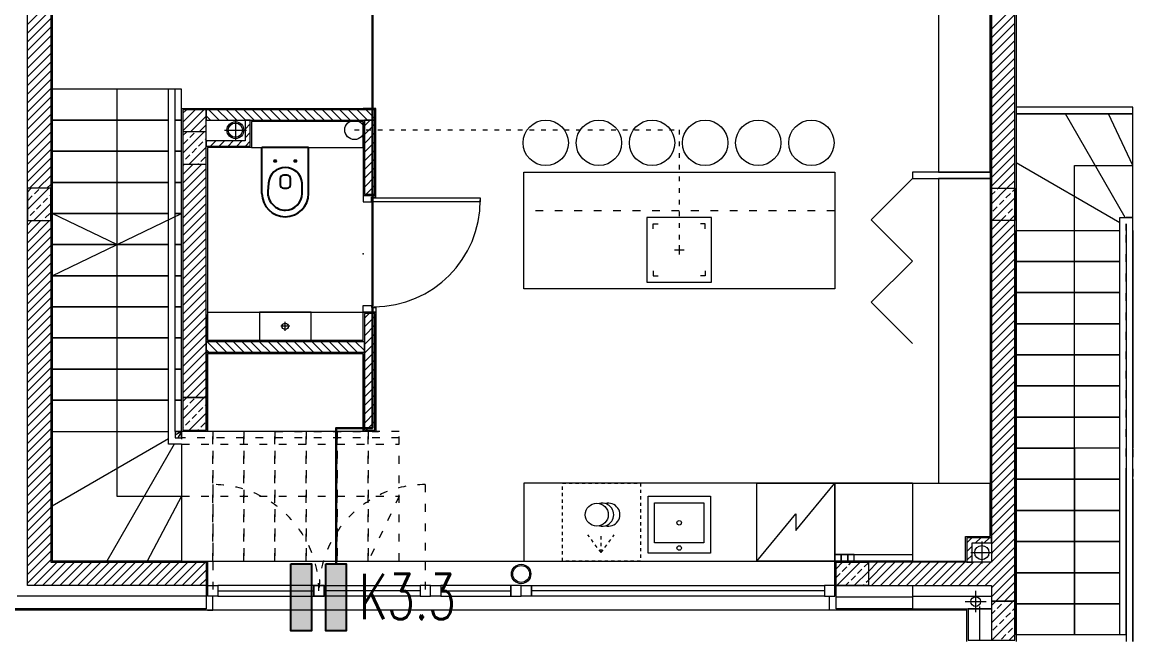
# Model space of a CAD drawing. Header units: millimetres. Extents: x 1780 to 154263, y -7240 to 17216.
# Drawn here: x 97663 to 98520, y 3492 to 3969 of the extents above; entities that cross this region are included whole.
import ezdxf
from ezdxf.enums import TextEntityAlignment as Align

# ---------------------------------------------------------------- set-up
doc = ezdxf.new("R2010")
doc.units = ezdxf.units.MM
doc.linetypes.add('0.5_0.5', pattern=[1, 0.5, -0.5])
doc.linetypes.add('ACAD_ISO03W100', pattern=[30, 12, -18])
for name, color, linetype, lineweight in [('2d_SX_aranżacja drukowana', 200, 'Continuous', 5), ('2d_SX_aranżacja niedrukowana', 191, 'Continuous', 5), ('2d_SX_gruba przekroje', 90, 'Continuous', 20), ('2d_SX_instalacje - kanalizacja opadowa', 130, 'Continuous', 5), ('2d_SX_instalacje szkic - kanalizacja sanitarna', 44, 'Continuous', 5), ('2d_SX_instalacje szkic - wentylacja wywiew', 14, 'Continuous', 5), ('2d_SX_oznaczenia', 40, 'Continuous', 0), ('2d_SX_przebicia', 96, 'Continuous', 13), ('2d_SX_stolarka drzwiowa', 211, 'Continuous', 5), ('2d_SX_stolarka okienna', 5, 'Continuous', 5), ('2d_SX_stolarka okznaczenia', 251, 'Continuous', 5), ('2d_SX_szraf', 251, 'Continuous', 0), ('2d_SX_warstwy', 181, 'Continuous', 9), ('2d_SX_widok', 10, 'Continuous', 9)]:
    doc.layers.add(name, color=color, linetype=linetype, lineweight=lineweight)
doc.layers.add('2d_SX_rewizja 18 września', color=210, linetype='Continuous')
doc.layers.add('60 instalacje elektryka', color=10, linetype='Continuous')
doc.styles.add('OPIS', font='simplex.shx', dxfattribs={"width": 0.7, "height": 4})
doc.styles.add('superhelix light', font='')
doc.styles.get('superhelix light').set_extended_font_data('Bahnschrift Light')
doc.linetypes.add('ZIGZAG', pattern='A,0.00254,-5.08,[131,ltypeshp.shx,S=5.08,R=0,X=-5.08,Y=0],-10.16,[131,ltypeshp.shx,S=5.08,R=180,X=5.08,Y=0],-5.08', length=20.32254)

# ---------------------------------------------------------------- blocks, each defined once
blk = doc.blocks.new('PDKLD 1 A')
at = {"color": 8, "ltscale": 5}
for p, q in [((75993.02, -13955.46), (75993.02, -13919.96)), ((76029.02, -13919.96), (75993.02, -13919.96)), ((76029.02, -13955.46), (76029.02, -13919.96)), ((76004.22, -13930.46), (76002.32, -13930.46)), ((76003.27, -13931.41), (76003.27, -13929.51)), ((76019.72, -13930.46), (76017.82, -13930.46)), ((76018.77, -13931.41), (76018.77, -13929.51)), ((76012.52, -13941.46), (76009.52, -13941.46)), ((75998.02, -13947.46), (75997.45, -13954.04)), ((76007.02, -13943.96), (76007.02, -13948.96)), ((76009.52, -13951.46), (76012.52, -13951.46)), ((76015.02, -13948.96), (76015.02, -13943.96)), ((76024.02, -13955.46), (76024.02, -13947.46))]:
    blk.add_line(p, q, dxfattribs=at)
for centre in [(76003.27, -13930.46), (76018.77, -13930.46)]:
    blk.add_circle(centre, 0.75, dxfattribs=at)
for centre, radius, start, end in [((76011.02, -13948.51), 13.04, 4.58122, 175.41878), ((76009.52, -13943.96), 2.5, 90, 180), ((76012.52, -13943.96), 2.5, 0, 90), ((76009.52, -13948.96), 2.5, 180, 270), ((76012.52, -13948.96), 2.5, 270, 0), ((76011.02, -13955.46), 18, 180, 270), ((76011.45, -13954.46), 14, 178.2643, 269.10237), ((76011.02, -13955.46), 18, 270, 0), ((76011.02, -13955.46), 13, 270.93152, 0)]:
    blk.add_arc(centre, radius, start, end, dxfattribs=at)
at = {"layer": '2d_SX_aranżacja drukowana', "color": 8, "ltscale": 5}
for p, q in [((76071.02, -13899.96), (75985.02, -13899.96)), ((75985.02, -13899.96), (75985.02, -13919.96)), ((76071.02, -13919.96), (76071.02, -13899.96)), ((75985.02, -13919.96), (76071.02, -13919.96)), ((76435.02, -14178.96), (76495.02, -14178.96)), ((76435.02, -14238.96), (76435.02, -14178.96)), ((76495.02, -14178.96), (76495.02, -14238.96)), ((76440.02, -14233.96), (76435.02, -14233.96)), ((76435.02, -14233.96), (76435.02, -14238.96)), ((76435.02, -14238.96), (76435.02, -14233.96)), ((76435.02, -14233.96), (76495.02, -14233.96)), ((76445.02, -14233.96), (76440.02, -14233.96)), ((76440.02, -14233.96), (76440.02, -14238.96)), ((76440.02, -14238.96), (76440.02, -14233.96)), ((76450.02, -14233.96), (76445.02, -14233.96)), ((76445.02, -14233.96), (76445.02, -14238.96)), ((76445.02, -14238.96), (76445.02, -14233.96)), ((76450.02, -14238.96), (76450.02, -14233.96)), ((76435.02, -14238.96), (76440.02, -14238.96)), ((76495.02, -14238.96), (76435.02, -14238.96)), ((76440.02, -14238.96), (76445.02, -14238.96)), ((76445.02, -14238.96), (76450.02, -14238.96))]:
    blk.add_line(p, q, dxfattribs=at)
at = {"layer": '2d_SX_aranżacja drukowana', "color": 8}
for p, q in [((76195.02, -14028.96), (76195.02, -13938.96)), ((76195.02, -13938.96), (76435.02, -13938.96)), ((76435.02, -13938.96), (76435.02, -14028.96)), ((76340.02, -13973.96), (76290.02, -13973.96)), ((76290.02, -13973.96), (76290.02, -14023.96)), ((76340.02, -14023.96), (76340.02, -13973.96)), ((76295.02, -13982.68), (76295.02, -13978.96)), ((76295.02, -13978.96), (76298.73, -13978.96)), ((76335.02, -13978.96), (76331.3, -13978.96)), ((76335.02, -13982.68), (76335.02, -13978.96)), ((76311.3, -13998.96), (76315.02, -13998.96)), ((76315.02, -13995.25), (76315.02, -13998.96)), ((76315.02, -13998.96), (76315.02, -14002.68)), ((76315.02, -13998.96), (76318.73, -13998.96)), ((76295.02, -14015.25), (76295.02, -14018.96)), ((76295.02, -14018.96), (76298.73, -14018.96)), ((76335.02, -14018.96), (76331.3, -14018.96)), ((76335.02, -14015.25), (76335.02, -14018.96)), ((76435.02, -14028.96), (76195.02, -14028.96)), ((76290.02, -14023.96), (76340.02, -14023.96)), ((76031.02, -14046.96), (75991.02, -14046.96)), ((75991.02, -14046.96), (75991.02, -14068.96)), ((76011.02, -14061.46), (76011.02, -14054.46)), ((76031.02, -14068.96), (76031.02, -14046.96)), ((76014.52, -14057.96), (76007.52, -14057.96)), ((75991.02, -14068.96), (76031.02, -14068.96)), ((76495.02, -14178.96), (76195.02, -14178.96)), ((76195.02, -14178.96), (76195.02, -14238.96)), ((76375.02, -14178.96), (76435.02, -14178.96)), ((76375.02, -14238.96), (76375.02, -14178.96)), ((76405.02, -14215.36), (76435.02, -14178.96)), ((76435.02, -14178.96), (76435.02, -14238.96)), ((76495.02, -14178.96), (76555.02, -14178.96)), ((76555.02, -14219.96), (76555.02, -14178.96)), ((76291.02, -14188.96), (76339.02, -14188.96)), ((76291.02, -14232.96), (76291.02, -14188.96)), ((76339.02, -14188.96), (76339.02, -14232.96)), ((76296.02, -14193.96), (76334.02, -14193.96)), ((76296.02, -14224.96), (76296.02, -14193.96)), ((76334.02, -14193.96), (76334.02, -14224.96)), ((76375.02, -14238.96), (76405.02, -14202.56)), ((76405.02, -14202.56), (76405.02, -14215.36)), ((76334.02, -14224.96), (76296.02, -14224.96)), ((76339.02, -14232.96), (76291.02, -14232.96)), ((76195.02, -14238.96), (76536.02, -14238.96)), ((76435.02, -14238.96), (76375.02, -14238.96))]:
    blk.add_line(p, q, dxfattribs=at)
at = {"layer": '2d_SX_aranżacja drukowana', "color": 8, "linetype": '0.5_0.5', "ltscale": 5}
for p, q in [((76225.02, -14238.96), (76225.02, -14178.96)), ((76225.02, -14178.96), (76285.02, -14178.96)), ((76285.02, -14178.96), (76285.02, -14238.96)), ((76254.71, -14232.41), (76254.71, -14217.51)), ((76254.71, -14232.41), (76244.54, -14218.89)), ((76254.71, -14232.41), (76264.88, -14218.89)), ((76285.02, -14238.96), (76225.02, -14238.96))]:
    blk.add_line(p, q, dxfattribs=at)
at = {"layer": '2d_SX_aranżacja drukowana', "color": 8}
for centre, radius in [((76011.02, -14057.96), 2.5), ((76251.39, -14203.23), 8.84), ((76315.02, -14209.46), 1.75), ((76315.02, -14228.96), 1.75)]:
    blk.add_circle(centre, radius, dxfattribs=at)
for centre, start, end in [((76255.65, -14203.23), 256.04438, 103.95562), ((76260.39, -14203.23), 254.45458, 105.54542)]:
    blk.add_arc(centre, 8.84, start, end, dxfattribs=at)
at = {"layer": '2d_SX_aranżacja niedrukowana', "color": 8}
for p, q in [((76515.02, -13529.96), (76515.02, -13938.96)), ((76555.02, -13938.96), (76555.02, -13529.96)), ((76495.02, -13938.96), (76495.02, -13943.96)), ((76555.02, -13938.96), (76495.02, -13938.96)), ((76495.02, -13938.96), (76495.02, -13943.96)), ((76515.02, -13938.96), (76555.02, -13938.96)), ((76495.02, -13943.96), (76555.02, -13943.96)), ((76555.02, -13943.96), (76515.02, -13943.96)), ((76515.02, -13943.96), (76515.02, -14178.96)), ((75951.02, -14046.96), (76071.02, -14046.96)), ((75951.02, -14078.96), (76071.02, -14078.96)), ((75951.02, -14138.96), (75951.02, -14078.96)), ((76071.02, -14078.96), (76071.02, -14138.96)), ((76071.02, -14138.96), (75951.02, -14138.96)), ((76500.02, -14178.96), (76515.02, -14178.96))]:
    blk.add_line(p, q, dxfattribs=at)
at = {"layer": '2d_SX_aranżacja niedrukowana', "color": 8, "linetype": 'ACAD_ISO03W100', "ltscale": 0.5}
for p, q in [((76195.02, -13968.96), (76195.02, -13938.96)), ((76195.02, -13938.96), (76435.02, -13938.96)), ((76435.02, -13938.96), (76435.02, -13968.96)), ((76435.02, -13968.96), (76195.02, -13968.96))]:
    blk.add_line(p, q, dxfattribs=at)
at = {"layer": '2d_SX_aranżacja niedrukowana', "color": 8}
for centre in [(76212.02, -13916.46), (76253.02, -13916.46), (76294.02, -13916.46), (76335.02, -13916.46), (76376.02, -13916.46), (76417.02, -13916.46)]:
    blk.add_circle(centre, 17.5, dxfattribs=at)
at = {"layer": '2d_SX_gruba przekroje', "color": 8}
for p, q in [((75831.02, -13530.96), (75831.02, -14238.96)), ((76555.02, -13530.96), (76555.02, -14219.96)), ((76575.02, -13523.96), (76575.02, -14276.96)), ((75931.02, -14138.96), (75931.02, -13889.96)), ((75931.02, -13889.96), (75951.02, -13889.96)), ((75951.02, -13889.96), (76071.02, -13889.96)), ((76081.02, -13889.96), (76071.02, -13889.96)), ((76081.02, -13956.96), (76081.02, -13889.96)), ((76071.02, -13899.96), (75985.02, -13899.96)), ((75985.02, -13899.96), (75985.02, -13919.96)), ((76071.02, -13899.96), (76071.02, -13956.96)), ((75985.02, -13919.96), (75951.02, -13919.96)), ((75951.02, -13919.96), (75951.02, -14068.96)), ((76071.02, -13956.96), (76081.02, -13956.96)), ((75951.02, -14068.96), (75951.02, -14048.96)), ((76071.02, -14068.96), (76071.02, -14046.96)), ((76071.02, -14046.96), (76081.02, -14046.96)), ((76081.02, -14046.96), (76081.02, -14138.96)), ((76071.02, -14068.96), (75951.02, -14068.96)), ((75951.02, -14078.96), (76071.02, -14078.96)), ((75951.02, -14078.96), (75951.02, -14138.96)), ((76071.02, -14138.96), (76071.02, -14078.96)), ((75951.02, -14138.96), (75931.02, -14138.96)), ((76081.02, -14138.96), (76071.02, -14138.96)), ((76536.02, -14238.96), (76536.02, -14219.96)), ((76536.02, -14219.96), (76555.02, -14219.96)), ((76536.02, -14238.96), (76536.02, -14219.96)), ((76536.02, -14219.96), (76555.02, -14219.96)), ((75831.02, -14238.96), (75951.02, -14238.96)), ((75951.02, -14238.96), (75951.02, -14265.96)), ((76435.02, -14265.96), (76435.02, -14238.96)), ((76435.02, -14238.96), (76536.02, -14238.96)), ((75955.02, -14265.96), (75951.02, -14265.96)), ((75955.02, -14276.96), (75955.02, -14265.96)), ((76431.02, -14276.96), (76431.02, -14265.96)), ((76431.02, -14265.96), (76435.02, -14265.96)), ((75831.02, -14276.96), (75793.02, -14276.96)), ((75951.02, -14276.96), (75831.02, -14276.96)), ((75951.02, -14276.96), (75955.02, -14276.96)), ((76435.02, -14276.96), (76431.02, -14276.96)), ((76435.02, -14276.96), (76435.02, -14276.96)), ((76537.02, -14276.96), (76435.02, -14276.96)), ((76537.02, -14300.96), (76537.02, -14276.96)), ((76575.02, -14276.96), (76575.02, -14300.96))]:
    blk.add_line(p, q, dxfattribs=at)
for radius in [7.5, 6.5]:
    blk.add_circle((76193.02, -14248.96), radius, dxfattribs=at)
at = {"layer": '2d_SX_instalacje - kanalizacja opadowa', "color": 8}
for p, q in [((76543.77, -14278.38), (76543.77, -14262.05)), ((76535.6, -14270.21), (76551.93, -14270.21))]:
    blk.add_line(p, q, dxfattribs=at)
blk.add_circle((76543.77, -14270.21), 3.75, dxfattribs=at)
at = {"layer": '2d_SX_instalacje szkic - kanalizacja sanitarna', "color": 8}
for p, q in [((75972.52, -13898.19), (75972.52, -13915.19)), ((75964.02, -13906.69), (75981.02, -13906.69)), ((76548.52, -14223.96), (76548.52, -14240.96)), ((76540.02, -14232.46), (76557.02, -14232.46))]:
    blk.add_line(p, q, dxfattribs=at)
for centre in [(75972.52, -13906.69), (76548.52, -14232.46)]:
    blk.add_circle(centre, 5.5, dxfattribs=at)
at = {"layer": '2d_SX_instalacje szkic - wentylacja wywiew', "color": 8, "linetype": 'ACAD_ISO03W100', "ltscale": 0.3}
for p, q in [((76064.44, -13906.46), (76315.02, -13906.46)), ((76315.02, -13906.46), (76315.02, -13998.96))]:
    blk.add_line(p, q, dxfattribs=at)
blk.add_circle((76064.44, -13906.46), 7.5, dxfattribs=at)
at = {"layer": '2d_SX_oznaczenia', "color": 8, "ltscale": 0.5}
for p, q in [((75881.02, -13874.96), (75881.02, -14188.96)), ((76665.02, -13933.96), (76646.18, -13893.96)), ((76620.02, -14295.96), (76620.02, -13933.96)), ((76620.02, -13933.96), (76665.02, -13933.96)), ((75831.02, -14018.96), (75931.02, -13970.96)), ((75881.02, -13994.96), (75831.02, -13970.96)), ((76620.02, -14151.96), (76620.02, -14295.96)), ((75881.02, -14188.96), (75931.02, -14188.96)), ((75931.02, -14188.96), (75904.32, -14238.96))]:
    blk.add_line(p, q, dxfattribs=at)
at = {"layer": '2d_SX_oznaczenia', "color": 8, "linetype": 'ACAD_ISO03W100', "ltscale": 0.5}
for p, q in [((75931.02, -14188.96), (76099.02, -14188.96)), ((76099.02, -14188.96), (76075.02, -14238.96))]:
    blk.add_line(p, q, dxfattribs=at)
at = {"layer": '2d_SX_przebicia', "color": 8}
for p, q in [((76541.02, -14224.96), (76556.02, -14224.96)), ((76541.02, -14239.96), (76541.02, -14224.96)), ((76556.02, -14224.96), (76556.02, -14239.96)), ((76556.02, -14239.96), (76541.02, -14239.96))]:
    blk.add_line(p, q, dxfattribs=at)
for centre, radius in [((75972.52, -13906.69), 6.5), ((76064.44, -13906.46), 7.5)]:
    blk.add_circle(centre, radius, dxfattribs=at)
at = {"layer": '2d_SX_stolarka drzwiowa', "color": 8}
for p, q in [((76495.02, -13943.96), (76463.2, -13975.78)), ((76081.02, -13956.96), (76071.02, -13956.96)), ((76071.02, -13956.96), (76071.02, -13961.96)), ((76077.52, -13961.96), (76077.52, -13958.46)), ((76077.52, -13958.46), (76081.02, -13958.46)), ((76078.02, -13958.96), (76161.52, -13958.96)), ((76078.02, -13961.96), (76078.02, -13958.96)), ((76081.02, -13958.46), (76081.02, -13956.96)), ((76161.52, -13958.96), (76161.52, -13961.96)), ((76071.02, -13961.96), (76077.52, -13961.96)), ((76161.52, -13961.96), (76078.02, -13961.96)), ((76463.2, -13975.78), (76495.02, -14007.6)), ((76495.02, -14007.6), (76463.2, -14039.42)), ((76071.02, -14046.96), (76071.02, -14041.96)), ((76071.02, -14041.96), (76077.52, -14041.96)), ((76077.52, -14041.96), (76077.52, -14043.46)), ((76077.52, -14043.46), (76081.02, -14043.46)), ((76081.02, -14043.46), (76081.02, -14046.96)), ((76463.2, -14039.42), (76495.02, -14071.24)), ((76081.02, -14046.96), (76071.02, -14046.96))]:
    blk.add_line(p, q, dxfattribs=at)
at = {"layer": '2d_SX_stolarka okienna', "color": 8, "linetype": 'ACAD_ISO03W100', "ltscale": 0.5}
for p, q in [((75955.02, -14179.96), (75955.02, -14261.96)), ((76119.02, -14179.96), (76119.02, -14261.96))]:
    blk.add_line(p, q, dxfattribs=at)
at = {"layer": '2d_SX_stolarka okienna', "color": 8}
for p, q in [((75951.02, -14257.96), (75959.02, -14257.96)), ((75951.02, -14265.96), (75951.02, -14257.96)), ((75951.02, -14257.96), (75951.02, -14257.96)), ((75959.02, -14257.96), (75959.02, -14265.96)), ((75959.02, -14257.96), (75959.02, -14265.96)), ((76033.02, -14257.96), (75959.02, -14257.96)), ((76041.02, -14257.96), (76033.02, -14257.96)), ((76033.02, -14257.96), (76033.02, -14265.96)), ((76033.02, -14265.96), (76033.02, -14257.96)), ((76033.02, -14257.96), (76041.02, -14257.96)), ((76033.02, -14265.96), (76033.02, -14257.96)), ((76033.02, -14257.96), (76033.02, -14257.96)), ((76041.02, -14265.96), (76041.02, -14257.96)), ((76041.02, -14257.96), (76041.02, -14257.96)), ((76041.02, -14257.96), (76041.02, -14265.96)), ((76041.02, -14265.96), (76041.02, -14257.96)), ((76041.02, -14257.96), (76115.02, -14257.96)), ((76123.02, -14257.96), (76115.02, -14257.96)), ((76115.02, -14257.96), (76115.02, -14265.96)), ((76115.02, -14257.96), (76115.02, -14265.96)), ((76123.02, -14265.96), (76123.02, -14257.96)), ((76123.02, -14257.96), (76123.02, -14257.96)), ((76123.02, -14257.96), (76131.02, -14257.96)), ((76123.02, -14265.96), (76123.02, -14257.96)), ((76123.02, -14257.96), (76123.02, -14257.96)), ((76131.02, -14257.96), (76131.02, -14265.96)), ((76131.02, -14257.96), (76131.02, -14265.96)), ((76185.02, -14257.96), (76131.02, -14257.96)), ((76193.02, -14257.96), (76185.02, -14257.96)), ((76185.02, -14257.96), (76185.02, -14265.96)), ((76185.02, -14265.96), (76185.02, -14257.96)), ((76193.02, -14257.96), (76201.02, -14257.96)), ((76193.02, -14265.96), (76193.02, -14257.96)), ((76193.02, -14257.96), (76193.02, -14257.96)), ((76193.02, -14265.96), (76193.02, -14257.96)), ((76193.02, -14257.96), (76193.02, -14257.96)), ((76201.02, -14257.96), (76201.02, -14265.96)), ((76201.02, -14265.96), (76201.02, -14257.96)), ((76201.02, -14257.96), (76427.02, -14257.96)), ((76435.02, -14257.96), (76427.02, -14257.96)), ((76427.02, -14257.96), (76427.02, -14265.96)), ((76427.02, -14257.96), (76427.02, -14265.96)), ((76435.02, -14265.96), (76435.02, -14257.96)), ((76435.02, -14257.96), (76435.02, -14257.96)), ((75959.02, -14265.96), (75951.02, -14265.96)), ((75959.02, -14261.96), (76033.02, -14261.96)), ((75959.02, -14265.96), (76033.02, -14265.96)), ((76033.02, -14265.96), (76041.02, -14265.96)), ((76041.02, -14265.96), (76033.02, -14265.96)), ((76115.02, -14261.96), (76041.02, -14261.96)), ((76115.02, -14265.96), (76041.02, -14265.96)), ((76115.02, -14265.96), (76123.02, -14265.96)), ((76131.02, -14265.96), (76123.02, -14265.96)), ((76131.02, -14261.96), (76185.02, -14261.96)), ((76131.02, -14265.96), (76185.02, -14265.96)), ((76185.02, -14265.96), (76193.02, -14265.96)), ((76201.02, -14265.96), (76193.02, -14265.96)), ((76427.02, -14261.96), (76201.02, -14261.96)), ((76427.02, -14265.96), (76201.02, -14265.96)), ((76427.02, -14265.96), (76435.02, -14265.96))]:
    blk.add_line(p, q, dxfattribs=at)
at = {"layer": '2d_SX_stolarka okienna', "color": 8, "linetype": 'ACAD_ISO03W100', "ltscale": 0.5}
for centre, start, end in [((75954.85, -14262.03), 0.04855, 89.8832), ((76119.18, -14262.03), 90.1168, 179.95145)]:
    blk.add_arc(centre, 82.07, start, end, dxfattribs=at)
at = {"layer": '2d_SX_stolarka okznaczenia', "color": 8}
blk.add_arc((76079.09, -13960.54), 82.43, 270.29754, 0.05077, dxfattribs=at)
blk.add_point((76071.02, -14001.96), dxfattribs=at)
at = {"layer": '2d_SX_szraf', "color": 8, "linetype": 'Continuous'}
for p, q in [((75812.02, -13825.08), (75830.02, -13807.08)), ((75812.02, -13831.81), (75830.02, -13813.81)), ((76556.02, -13828.68), (76574.02, -13810.68)), ((75812.02, -13838.55), (75830.02, -13820.55)), ((76556.02, -13835.42), (76574.02, -13817.42)), ((75812.02, -13845.28), (75830.02, -13827.28)), ((76556.02, -13842.15), (76574.02, -13824.15)), ((76556.02, -13848.89), (76574.02, -13830.89)), ((75812.02, -13852.02), (75830.02, -13834.02)), ((76556.02, -13855.62), (76574.02, -13837.62)), ((75812.02, -13858.75), (75830.02, -13840.75)), ((75812.02, -13865.49), (75830.02, -13847.49)), ((76556.02, -13862.36), (76574.02, -13844.36)), ((75812.02, -13872.22), (75830.02, -13854.22)), ((76556.02, -13869.09), (76574.02, -13851.09)), ((75812.02, -13878.96), (75830.02, -13860.96)), ((76556.02, -13875.83), (76574.02, -13857.83)), ((76556.02, -13882.57), (76574.02, -13864.57)), ((75812.02, -13885.69), (75830.02, -13867.69)), ((75812.02, -13892.43), (75830.02, -13874.43)), ((76556.02, -13889.3), (76574.02, -13871.3)), ((75812.02, -13899.16), (75830.02, -13881.16)), ((76556.02, -13896.04), (76574.02, -13878.04)), ((75812.02, -13905.9), (75830.02, -13887.9)), ((75932.02, -13893.66), (75934.71, -13890.96)), ((75932.02, -13900.4), (75941.45, -13890.96)), ((75932.02, -13907.13), (75948.18, -13890.96)), ((75952.09, -13890.96), (75960.09, -13898.96)), ((75958.82, -13890.96), (75966.82, -13898.96)), ((75965.56, -13890.96), (75973.56, -13898.96)), ((75972.29, -13890.96), (75980.29, -13898.96)), ((75979.03, -13890.96), (75987.03, -13898.96)), ((75985.76, -13890.96), (75993.76, -13898.96)), ((75992.5, -13890.96), (76000.5, -13898.96)), ((75999.23, -13890.96), (76007.23, -13898.96)), ((76005.97, -13890.96), (76013.97, -13898.96)), ((76012.7, -13890.96), (76020.7, -13898.96)), ((76019.44, -13890.96), (76027.44, -13898.96)), ((76026.17, -13890.96), (76034.17, -13898.96)), ((76032.91, -13890.96), (76040.91, -13898.96)), ((76039.65, -13890.96), (76047.65, -13898.96)), ((76046.38, -13890.96), (76054.38, -13898.96)), ((76053.12, -13890.96), (76061.12, -13898.96)), ((76059.85, -13890.96), (76067.85, -13898.96)), ((76066.59, -13890.96), (76074.59, -13898.96)), ((76073.32, -13890.96), (76080.02, -13897.66)), ((76556.02, -13902.77), (76574.02, -13884.77)), ((76556.02, -13909.51), (76574.02, -13891.51)), ((75812.02, -13912.63), (75830.02, -13894.63)), ((75937.92, -13907.96), (75950.02, -13895.87)), ((75950.02, -13895.63), (75953.35, -13898.96)), ((75980.12, -13898.96), (75980.02, -13899.07)), ((76076.44, -13898.96), (76072.02, -13903.39)), ((76556.02, -13916.24), (76574.02, -13898.24)), ((75812.02, -13919.37), (75830.02, -13901.37)), ((75812.02, -13926.11), (75830.02, -13908.11)), ((75932.02, -13910.92), (75934.98, -13907.96)), ((75932.02, -13924.39), (75948.45, -13907.96)), ((75937.41, -13912.27), (75940.78, -13908.9)), ((75944.66, -13907.96), (75950.02, -13902.6)), ((75984.02, -13901.8), (75980.02, -13905.8)), ((75984.02, -13908.54), (75980.02, -13912.54)), ((76080.02, -13902.12), (76072.02, -13910.12)), ((76080.02, -13908.86), (76072.02, -13916.86)), ((76556.02, -13922.98), (76574.02, -13904.98)), ((75812.02, -13932.84), (75830.02, -13914.84)), ((75932.36, -13917.32), (75935.73, -13913.95)), ((75944.14, -13919), (75947.51, -13915.63)), ((75949.2, -13913.95), (75950.02, -13913.13)), ((75950.65, -13914.96), (75950.02, -13915.6)), ((75957.38, -13914.96), (75953.38, -13918.96)), ((75964.12, -13914.96), (75960.12, -13918.96)), ((75970.85, -13914.96), (75966.85, -13918.96)), ((75977.59, -13914.96), (75973.59, -13918.96)), ((75984.02, -13915.27), (75980.32, -13918.96)), ((76080.02, -13915.59), (76072.02, -13923.59)), ((76556.02, -13929.71), (76574.02, -13911.71)), ((75812.02, -13939.58), (75830.02, -13921.58)), ((75934.04, -13929.1), (75937.41, -13925.74)), ((75936.92, -13932.96), (75950.02, -13919.86)), ((75939.09, -13924.05), (75942.46, -13920.68)), ((76080.02, -13922.33), (76072.02, -13930.33)), ((76556.02, -13936.45), (76574.02, -13918.45)), ((76556.02, -13943.18), (76574.02, -13925.18)), ((75812.02, -13946.31), (75830.02, -13928.31)), ((75932.02, -13931.13), (75932.36, -13930.79)), ((75932.02, -13934.07), (75933.13, -13932.96)), ((75932.02, -13940.81), (75939.86, -13932.96)), ((75932.02, -13947.54), (75946.6, -13932.96)), ((75943.65, -13932.96), (75944.14, -13932.47)), ((75945.83, -13930.79), (75949.2, -13927.42)), ((76080.02, -13929.06), (76072.02, -13937.06)), ((76556.02, -13949.92), (76574.02, -13931.92)), ((75813.6, -13951.46), (75830.02, -13935.05)), ((75820.33, -13951.46), (75830.02, -13941.78)), ((75932.02, -13954.28), (75950.02, -13936.28)), ((75932.02, -13961.01), (75950.02, -13943.01)), ((76080.02, -13935.8), (76072.02, -13943.8)), ((76080.02, -13942.53), (76072.02, -13950.53)), ((76561.2, -13951.46), (76574.02, -13938.65)), ((75812.02, -13954.42), (75814.98, -13951.46)), ((75812.02, -13967.89), (75828.45, -13951.46)), ((75827.07, -13951.46), (75830.02, -13948.52)), ((75932.02, -13967.75), (75950.02, -13949.75)), ((76080.02, -13949.27), (76073.32, -13955.96)), ((76556.02, -13963.39), (76567.94, -13951.46)), ((76560.41, -13952.25), (76561.2, -13951.46)), ((76567.94, -13951.46), (76574.02, -13945.39)), ((75812.36, -13960.82), (75815.73, -13957.45)), ((75817.41, -13955.77), (75820.78, -13952.4)), ((75824.14, -13962.5), (75827.51, -13959.13)), ((75829.2, -13957.45), (75830.02, -13956.63)), ((75932.02, -13974.48), (75950.02, -13956.48)), ((76556.02, -13956.65), (76558.73, -13953.94)), ((76556.41, -13976.46), (76574.02, -13958.86)), ((76567.15, -13958.99), (76570.52, -13955.62)), ((76572.2, -13953.94), (76574.02, -13952.12)), ((75816.92, -13976.46), (75830.02, -13963.36)), ((75819.09, -13967.55), (75822.46, -13964.18)), ((75932.02, -13981.22), (75950.02, -13963.22)), ((76557.05, -13969.09), (76560.41, -13965.72)), ((76562.1, -13964.04), (76565.47, -13960.67)), ((76568.83, -13970.78), (76572.2, -13967.41)), ((76573.88, -13965.72), (76574.02, -13965.59)), ((75812.02, -13974.63), (75812.36, -13974.29)), ((75812.02, -13979.99), (75815.54, -13976.46)), ((75812.02, -13986.72), (75822.27, -13976.46)), ((75812.02, -13993.46), (75829.01, -13976.46)), ((75814.04, -13972.6), (75817.41, -13969.24)), ((75823.65, -13976.46), (75824.14, -13975.97)), ((75825.83, -13974.29), (75829.2, -13970.92)), ((75932.02, -13987.96), (75950.02, -13969.96)), ((75932.02, -13994.69), (75950.02, -13976.69)), ((76556.02, -13976.86), (76556.41, -13976.46)), ((76556.02, -13983.59), (76563.14, -13976.46)), ((76556.02, -13990.33), (76569.88, -13976.46)), ((76563.78, -13975.83), (76567.15, -13972.46)), ((76569.88, -13976.46), (76574.02, -13972.33)), ((75812.02, -14000.19), (75830.02, -13982.19)), ((75932.02, -14001.43), (75950.02, -13983.43)), ((76556.02, -13997.06), (76574.02, -13979.06)), ((76556.02, -14003.8), (76574.02, -13985.8)), ((75812.02, -14006.93), (75830.02, -13988.93)), ((75932.02, -14008.16), (75950.02, -13990.16)), ((76556.02, -14010.53), (76574.02, -13992.53)), ((75812.02, -14013.66), (75830.02, -13995.66)), ((75812.02, -14020.4), (75830.02, -14002.4)), ((75932.02, -14014.9), (75950.02, -13996.9)), ((76556.02, -14017.27), (76574.02, -13999.27)), ((75812.02, -14027.13), (75830.02, -14009.13)), ((75932.02, -14021.63), (75950.02, -14003.63)), ((75932.02, -14028.37), (75950.02, -14010.37)), ((76556.02, -14024), (76574.02, -14006)), ((75812.02, -14033.87), (75830.02, -14015.87)), ((75932.02, -14035.1), (75950.02, -14017.1)), ((76556.02, -14030.74), (76574.02, -14012.74)), ((76556.02, -14037.47), (76574.02, -14019.47)), ((75812.02, -14040.6), (75830.02, -14022.6)), ((75932.02, -14041.84), (75950.02, -14023.84)), ((76556.02, -14044.21), (76574.02, -14026.21)), ((75812.02, -14047.34), (75830.02, -14029.34)), ((75812.02, -14054.07), (75830.02, -14036.07)), ((75932.02, -14048.57), (75950.02, -14030.57)), ((75932.02, -14055.31), (75950.02, -14037.31)), ((76556.02, -14050.94), (76574.02, -14032.94)), ((75812.02, -14060.81), (75830.02, -14042.81)), ((75932.02, -14062.04), (75950.02, -14044.04)), ((76556.02, -14057.68), (76574.02, -14039.68)), ((75812.02, -14067.54), (75830.02, -14049.54)), ((75932.02, -14068.78), (75950.02, -14050.78)), ((76075.76, -14047.96), (76072.02, -14051.71)), ((76080.02, -14050.45), (76072.02, -14058.45)), ((76556.02, -14064.42), (76574.02, -14046.42)), ((76556.02, -14071.15), (76574.02, -14053.15)), ((75812.02, -14074.28), (75830.02, -14056.28)), ((75812.02, -14081.01), (75830.02, -14063.01)), ((75932.02, -14075.51), (75950.02, -14057.51)), ((76080.02, -14057.18), (76072.02, -14065.18)), ((76556.02, -14077.89), (76574.02, -14059.89)), ((75812.02, -14087.75), (75830.02, -14069.75)), ((75932.02, -14082.25), (75950.02, -14064.25)), ((75932.02, -14088.98), (75950.02, -14070.98)), ((75950.82, -14069.96), (75958.82, -14077.96)), ((75957.56, -14069.96), (75965.56, -14077.96)), ((75964.29, -14069.96), (75972.29, -14077.96)), ((75971.03, -14069.96), (75979.03, -14077.96)), ((75977.76, -14069.96), (75985.76, -14077.96)), ((75984.5, -14069.96), (75992.5, -14077.96)), ((75991.23, -14069.96), (75999.23, -14077.96)), ((75997.97, -14069.96), (76005.97, -14077.96)), ((76004.7, -14069.96), (76012.7, -14077.96)), ((76011.44, -14069.96), (76019.44, -14077.96)), ((76018.17, -14069.96), (76026.17, -14077.96)), ((76024.91, -14069.96), (76032.91, -14077.96)), ((76031.65, -14069.96), (76039.65, -14077.96)), ((76038.38, -14069.96), (76046.38, -14077.96)), ((76045.12, -14069.96), (76053.12, -14077.96)), ((76051.85, -14069.96), (76059.85, -14077.96)), ((76058.59, -14069.96), (76066.59, -14077.96)), ((76065.32, -14069.96), (76072.02, -14076.66)), ((76080.02, -14063.92), (76072.02, -14071.92)), ((76080.02, -14070.65), (76072.02, -14078.65)), ((76556.02, -14084.62), (76574.02, -14066.62)), ((75812.02, -14094.48), (75830.02, -14076.48)), ((75932.02, -14095.72), (75950.02, -14077.72)), ((75950.02, -14075.89), (75952.09, -14077.96)), ((76080.02, -14077.39), (76072.02, -14085.39)), ((76556.02, -14091.36), (76574.02, -14073.36)), ((76556.02, -14098.09), (76574.02, -14080.09)), ((75812.02, -14101.22), (75830.02, -14083.22)), ((75932.02, -14102.45), (75950.02, -14084.45)), ((76080.02, -14084.12), (76072.02, -14092.12)), ((76556.02, -14104.83), (76574.02, -14086.83)), ((75812.02, -14107.96), (75830.02, -14089.96)), ((75812.02, -14114.69), (75830.02, -14096.69)), ((75932.02, -14109.19), (75950.02, -14091.19)), ((76080.02, -14090.86), (76072.02, -14098.86)), ((76080.02, -14097.59), (76072.02, -14105.59)), ((76556.02, -14111.56), (76574.02, -14093.56)), ((75812.02, -14121.43), (75830.02, -14103.43)), ((75934.98, -14112.96), (75950.02, -14097.92)), ((75941.71, -14112.96), (75950.02, -14104.66)), ((76080.02, -14104.33), (76072.02, -14112.33)), ((76556.02, -14118.3), (76574.02, -14100.3)), ((75812.02, -14128.16), (75830.02, -14110.16)), ((75932.02, -14115.92), (75934.98, -14112.96)), ((75932.02, -14129.39), (75948.45, -14112.96)), ((75937.41, -14117.27), (75940.78, -14113.9)), ((75948.45, -14112.96), (75950.02, -14111.39)), ((76080.02, -14111.06), (76072.02, -14119.06)), ((76556.02, -14125.03), (76574.02, -14107.03)), ((76556.02, -14131.77), (76574.02, -14113.77)), ((75812.02, -14134.9), (75830.02, -14116.9)), ((75932.36, -14122.32), (75935.73, -14118.95)), ((75944.14, -14124), (75947.51, -14120.63)), ((75949.2, -14118.95), (75950.02, -14118.13)), ((76080.02, -14117.8), (76072.02, -14125.8)), ((76556.02, -14138.5), (76574.02, -14120.5)), ((75812.02, -14141.63), (75830.02, -14123.63)), ((75812.02, -14148.37), (75830.02, -14130.37)), ((75934.04, -14134.1), (75937.41, -14130.74)), ((75936.92, -14137.96), (75950.02, -14124.86)), ((75939.09, -14129.05), (75942.46, -14125.68)), ((76080.02, -14124.53), (76072.02, -14132.53)), ((76080.02, -14131.27), (76073.32, -14137.96)), ((76556.02, -14145.24), (76574.02, -14127.24)), ((75812.02, -14155.1), (75830.02, -14137.1)), ((75932.02, -14136.13), (75932.36, -14135.79)), ((75943.65, -14137.96), (75944.14, -14137.47)), ((75945.83, -14135.79), (75949.2, -14132.42)), ((76556.02, -14151.97), (76574.02, -14133.97)), ((75812.02, -14161.84), (75830.02, -14143.84)), ((76556.02, -14158.71), (76574.02, -14140.71)), ((76556.02, -14165.44), (76574.02, -14147.44)), ((75812.02, -14168.57), (75830.02, -14150.57)), ((75812.02, -14175.31), (75830.02, -14157.31)), ((76556.02, -14172.18), (76574.02, -14154.18)), ((75812.02, -14182.04), (75830.02, -14164.04)), ((76556.02, -14178.91), (76574.02, -14160.91)), ((75812.02, -14188.78), (75830.02, -14170.78)), ((76556.02, -14185.65), (76574.02, -14167.65)), ((76556.02, -14192.38), (76574.02, -14174.38)), ((75812.02, -14195.51), (75830.02, -14177.51)), ((76556.02, -14199.12), (76574.02, -14181.12)), ((75812.02, -14202.25), (75830.02, -14184.25)), ((75812.02, -14208.98), (75830.02, -14190.98)), ((76556.02, -14205.85), (76574.02, -14187.85)), ((75812.02, -14215.72), (75830.02, -14197.72)), ((76556.02, -14212.59), (76574.02, -14194.59)), ((75812.02, -14222.45), (75830.02, -14204.45)), ((76556.02, -14219.32), (76574.02, -14201.32)), ((76556.02, -14226.06), (76574.02, -14208.06)), ((75812.02, -14229.19), (75830.02, -14211.19)), ((76556.02, -14232.8), (76574.02, -14214.8)), ((75812.02, -14235.92), (75830.02, -14217.92)), ((75812.02, -14242.66), (75830.02, -14224.66)), ((76537.02, -14224.85), (76540.91, -14220.96)), ((76543.64, -14224.96), (76547.64, -14220.96)), ((76550.38, -14224.96), (76554.38, -14220.96)), ((76556.02, -14239.53), (76574.02, -14221.53)), ((75812.02, -14249.39), (75830.02, -14231.39)), ((76537.02, -14231.59), (76541.02, -14227.59)), ((76537.02, -14238.32), (76541.02, -14234.32)), ((76544.32, -14257.96), (76574.02, -14228.27)), ((75812.02, -14256.13), (75830.02, -14238.13)), ((75816.92, -14257.96), (75834.92, -14239.96)), ((75823.65, -14257.96), (75841.65, -14239.96)), ((75830.39, -14257.96), (75848.39, -14239.96)), ((75837.12, -14257.96), (75855.12, -14239.96)), ((75843.86, -14257.96), (75861.86, -14239.96)), ((75850.59, -14257.96), (75868.59, -14239.96)), ((75857.33, -14257.96), (75875.33, -14239.96)), ((75864.06, -14257.96), (75882.06, -14239.96)), ((75870.8, -14257.96), (75888.8, -14239.96)), ((75877.53, -14257.96), (75895.53, -14239.96)), ((75884.27, -14257.96), (75902.27, -14239.96)), ((75891, -14257.96), (75909, -14239.96)), ((75897.74, -14257.96), (75915.74, -14239.96)), ((75904.47, -14257.96), (75922.47, -14239.96)), ((75911.21, -14257.96), (75929.21, -14239.96)), ((75917.94, -14257.96), (75935.94, -14239.96)), ((75924.68, -14257.96), (75942.68, -14239.96)), ((75931.41, -14257.96), (75949.41, -14239.96)), ((76436.02, -14245.03), (76441.08, -14239.96)), ((76436.55, -14257.96), (76454.55, -14239.96)), ((76445.92, -14241.87), (76447.82, -14239.96)), ((76457.7, -14243.55), (76461.02, -14240.24)), ((76461.02, -14240.24), (76461.29, -14239.96)), ((76461.02, -14246.97), (76468.02, -14239.96)), ((76461.02, -14253.71), (76474.76, -14239.96)), ((76463.49, -14257.96), (76481.49, -14239.96)), ((76470.23, -14257.96), (76488.23, -14239.96)), ((76476.97, -14257.96), (76494.97, -14239.96)), ((76483.7, -14257.96), (76501.7, -14239.96)), ((76490.44, -14257.96), (76508.44, -14239.96)), ((76497.17, -14257.96), (76515.17, -14239.96)), ((76503.91, -14257.96), (76521.91, -14239.96)), ((76510.64, -14257.96), (76528.64, -14239.96)), ((76517.38, -14257.96), (76535.38, -14239.96)), ((76524.11, -14257.96), (76542.11, -14239.96)), ((76530.85, -14257.96), (76548.85, -14239.96)), ((76537.58, -14257.96), (76555.58, -14239.96)), ((76551.05, -14257.96), (76574.02, -14235)), ((76556.02, -14259.74), (76574.02, -14241.74)), ((75938.15, -14257.96), (75950.02, -14246.1)), ((76436.02, -14251.77), (76439.18, -14248.6)), ((76440.86, -14246.92), (76444.23, -14243.55)), ((76447.6, -14253.65), (76450.97, -14250.29)), ((76450.02, -14257.96), (76461.02, -14246.97)), ((76452.65, -14248.6), (76456.02, -14245.23)), ((76556.02, -14266.47), (76574.02, -14248.47)), ((75944.89, -14257.96), (75950.02, -14252.83)), ((76443.29, -14257.96), (76445.92, -14255.34)), ((76456.76, -14257.96), (76457.7, -14257.02)), ((76459.39, -14255.34), (76461.02, -14253.71)), ((76559.26, -14269.96), (76574.02, -14255.21)), ((76565.99, -14269.96), (76574.02, -14261.94)), ((76572.73, -14269.96), (76574.02, -14268.68)), ((76556.02, -14273.21), (76559.26, -14269.96)), ((76556.02, -14286.68), (76572.73, -14269.96)), ((76556.02, -14279.94), (76558.73, -14277.23)), ((76560.41, -14275.54), (76563.78, -14272.18)), ((76565.47, -14270.49), (76565.99, -14269.96)), ((76572.2, -14277.23), (76574.02, -14275.41)), ((76556.2, -14299.96), (76574.02, -14282.15)), ((76562.1, -14287.33), (76565.47, -14283.96)), ((76567.15, -14282.28), (76570.52, -14278.91)), ((76557.05, -14292.38), (76560.41, -14289.01)), ((76568.83, -14294.06), (76572.2, -14290.7)), ((76573.88, -14289.01), (76574.02, -14288.88)), ((76563.78, -14299.12), (76567.15, -14295.75)), ((76569.67, -14299.96), (76574.02, -14295.62))]:
    blk.add_line(p, q, dxfattribs=at)
at = {"layer": '2d_SX_szraf', "color": 8, "linetype": 'ZIGZAG'}
for p, q in [((75812.02, -14265.96), (75804.02, -14265.96)), ((75950.02, -14265.96), (75812.02, -14265.96)), ((76495.02, -14266.96), (76436.02, -14266.96)), ((76495.02, -14265.96), (76556.02, -14265.96)), ((76547.02, -14299.96), (76547.02, -14273.96))]:
    blk.add_line(p, q, dxfattribs=at)
at = {"layer": '2d_SX_warstwy', "color": 8}
for p, q in [((75812.02, -14257.96), (75812.02, -13529.96)), ((75830.02, -13529.96), (75830.02, -14239.96)), ((76556.02, -13529.96), (76556.02, -14239.96)), ((76574.02, -14269.96), (76574.02, -13529.96)), ((75950.02, -13890.96), (75932.02, -13890.96)), ((75932.02, -13890.96), (75932.02, -14112.96)), ((75950.02, -14112.96), (75950.02, -13890.96)), ((75950.02, -13890.96), (75950.02, -13898.96)), ((76080.02, -13890.96), (75950.02, -13890.96)), ((76080.02, -13898.96), (76080.02, -13890.96)), ((75950.02, -13898.96), (76080.02, -13898.96)), ((75984.02, -13898.96), (75980.02, -13898.96)), ((75980.02, -13898.96), (75980.02, -13914.96)), ((75984.02, -13918.96), (75984.02, -13898.96)), ((76080.02, -13898.96), (76072.02, -13898.96)), ((76072.02, -13898.96), (76072.02, -13955.96)), ((76080.02, -13955.96), (76080.02, -13898.96)), ((75950.02, -13907.96), (75932.02, -13907.96)), ((75932.02, -13907.96), (75932.02, -13932.96)), ((75950.02, -13932.96), (75950.02, -13907.96)), ((75980.02, -13914.96), (75950.02, -13914.96)), ((75950.02, -13914.96), (75950.02, -13918.96)), ((75950.02, -13918.96), (75984.02, -13918.96)), ((75932.02, -13932.96), (75950.02, -13932.96)), ((75830.02, -13951.46), (75812.02, -13951.46)), ((75812.02, -13951.46), (75812.02, -13976.46)), ((75830.02, -13976.46), (75830.02, -13951.46)), ((76556.02, -13951.46), (76574.02, -13951.46)), ((76556.02, -13976.46), (76556.02, -13951.46)), ((76574.02, -13951.46), (76574.02, -13976.46)), ((76072.02, -13955.96), (76080.02, -13955.96)), ((75812.02, -13976.46), (75830.02, -13976.46)), ((76574.02, -13976.46), (76556.02, -13976.46)), ((76080.02, -14047.96), (76072.02, -14047.96)), ((76072.02, -14047.96), (76072.02, -14137.96)), ((76080.02, -14137.96), (76080.02, -14047.96)), ((75950.02, -14069.96), (75950.02, -14077.96)), ((76072.02, -14069.96), (75950.02, -14069.96)), ((76072.02, -14077.96), (76072.02, -14069.96)), ((75950.02, -14077.96), (76072.02, -14077.96)), ((75932.02, -14112.96), (75950.02, -14112.96)), ((75950.02, -14112.96), (75932.02, -14112.96)), ((75932.02, -14112.96), (75932.02, -14137.96)), ((75950.02, -14137.96), (75950.02, -14112.96)), ((75932.02, -14137.96), (75950.02, -14137.96)), ((76072.02, -14137.96), (76080.02, -14137.96)), ((76556.02, -14220.96), (76537.02, -14220.96)), ((76537.02, -14220.96), (76537.02, -14239.96)), ((76541.02, -14239.96), (76541.02, -14224.96)), ((76541.02, -14224.96), (76556.02, -14224.96)), ((76556.02, -14224.96), (76556.02, -14220.96)), ((75830.02, -14239.96), (75950.02, -14239.96)), ((75950.02, -14239.96), (75950.02, -14257.96)), ((76436.02, -14239.96), (76461.02, -14239.96)), ((76436.02, -14257.96), (76436.02, -14239.96)), ((76461.02, -14239.96), (76461.02, -14257.96)), ((76556.02, -14239.96), (76461.02, -14239.96)), ((76461.02, -14239.96), (76461.02, -14257.96)), ((76537.02, -14239.96), (76541.02, -14239.96)), ((75950.02, -14257.96), (75812.02, -14257.96)), ((75950.02, -14257.96), (75950.02, -14275.96)), ((76461.02, -14257.96), (76436.02, -14257.96)), ((76436.02, -14257.96), (76495.02, -14257.96)), ((76436.02, -14275.96), (76436.02, -14257.96)), ((76461.02, -14257.96), (76556.02, -14257.96)), ((76495.02, -14257.96), (76495.02, -14275.96)), ((76495.02, -14257.96), (76495.02, -14275.96)), ((76556.02, -14257.96), (76556.02, -14269.96)), ((75812.02, -14275.96), (75794.02, -14275.96)), ((75950.02, -14275.96), (75812.02, -14275.96)), ((75812.02, -14275.96), (75812.02, -14275.96)), ((76495.02, -14275.96), (76436.02, -14275.96)), ((76495.02, -14275.96), (76538.02, -14275.96)), ((76538.02, -14275.96), (76556.02, -14275.96)), ((76556.02, -14275.96), (76538.02, -14275.96)), ((76538.02, -14275.96), (76538.02, -14299.96)), ((76574.02, -14269.96), (76556.02, -14269.96)), ((76556.02, -14269.96), (76556.02, -14299.96)), ((76556.02, -14269.96), (76574.02, -14269.96)), ((76574.02, -14299.96), (76574.02, -14269.96)), ((76538.02, -14299.96), (76556.02, -14299.96)), ((76556.02, -14299.96), (76574.02, -14299.96))]:
    blk.add_line(p, q, dxfattribs=at)
at = {"layer": '2d_SX_widok', "color": 8, "ltscale": 0.5}
for p, q in [((75931.02, -13874.96), (75831.02, -13874.96)), ((75831.02, -13874.96), (75831.02, -13898.96)), ((75921.02, -13951.76), (75921.02, -13874.96)), ((75926.02, -13949.36), (75926.02, -13874.96)), ((75931.02, -13898.96), (75931.02, -13874.96)), ((76665.02, -13888.96), (76575.02, -13888.96)), ((76575.02, -13888.96), (76575.02, -13893.96)), ((76665.02, -13893.96), (76665.02, -13888.96)), ((75831.02, -13898.96), (75921.02, -13898.96)), ((75921.02, -13898.96), (75831.02, -13898.96)), ((75831.02, -13898.96), (75831.02, -13922.96)), ((75926.02, -13898.96), (75931.02, -13898.96)), ((75931.02, -13898.96), (75926.02, -13898.96)), ((75931.02, -13922.96), (75931.02, -13898.96)), ((76575.02, -13893.96), (76665.02, -13893.96)), ((76665.02, -13893.96), (76575.02, -13893.96)), ((76575.02, -13893.96), (76575.02, -13983.96)), ((76659.24, -13973.96), (76613.05, -13893.96)), ((76665.02, -13983.96), (76665.02, -13893.96)), ((75831.02, -13922.96), (75921.02, -13922.96)), ((75921.02, -13922.96), (75831.02, -13922.96)), ((75831.02, -13922.96), (75831.02, -13946.96)), ((75926.02, -13922.96), (75931.02, -13922.96)), ((75931.02, -13922.96), (75926.02, -13922.96)), ((75931.02, -13946.96), (75931.02, -13922.96)), ((76655.02, -13978.19), (76575.02, -13932)), ((75831.02, -13946.96), (75921.02, -13946.96)), ((75921.02, -13946.96), (75831.02, -13946.96)), ((75831.02, -13946.96), (75831.02, -13970.96)), ((75921.02, -14148.96), (75921.02, -13951.76)), ((75926.02, -13946.96), (75931.02, -13946.96)), ((75931.02, -13946.96), (75926.02, -13946.96)), ((75926.02, -14138.96), (75926.02, -13949.36)), ((75931.02, -13970.96), (75931.02, -13946.96)), ((75831.02, -13970.96), (75921.02, -13970.96)), ((75921.02, -13970.96), (75831.02, -13970.96)), ((75831.02, -13970.96), (75831.02, -13994.96)), ((75926.02, -13970.96), (75931.02, -13970.96)), ((75931.02, -13970.96), (75926.02, -13970.96)), ((75931.02, -13994.96), (75931.02, -13970.96)), ((76655.02, -13983.96), (76655.02, -13973.96)), ((76655.02, -13973.96), (76665.02, -13973.96)), ((76665.02, -13973.96), (76660.02, -13973.96)), ((76665.02, -14300.96), (76665.02, -13973.96)), ((76575.02, -13983.96), (76655.02, -13983.96)), ((76575.02, -14007.96), (76575.02, -13983.96)), ((76575.02, -13983.96), (76655.02, -13983.96)), ((76655.02, -14170.63), (76655.02, -13983.96)), ((76660.02, -13978.96), (76660.02, -14300.96)), ((76665.02, -13983.96), (76665.02, -14007.96)), ((75921.02, -13994.96), (75831.02, -13994.96)), ((75831.02, -13994.96), (75831.02, -14018.96)), ((75831.02, -13994.96), (75921.02, -13994.96)), ((75931.02, -13994.96), (75926.02, -13994.96)), ((75926.02, -13994.96), (75931.02, -13994.96)), ((75931.02, -14018.96), (75931.02, -13994.96)), ((76575.02, -14031.96), (76575.02, -14007.96)), ((76575.02, -14007.96), (76655.02, -14007.96)), ((76655.02, -14007.96), (76575.02, -14007.96)), ((76665.02, -14007.96), (76665.02, -14031.96)), ((75831.02, -14018.96), (75921.02, -14018.96)), ((75921.02, -14018.96), (75831.02, -14018.96)), ((75831.02, -14018.96), (75831.02, -14042.96)), ((75926.02, -14018.96), (75931.02, -14018.96)), ((75931.02, -14018.96), (75926.02, -14018.96)), ((75931.02, -14042.96), (75931.02, -14018.96)), ((76575.02, -14055.96), (76575.02, -14031.96)), ((76575.02, -14031.96), (76655.02, -14031.96)), ((76655.02, -14031.96), (76575.02, -14031.96)), ((76665.02, -14031.96), (76665.02, -14055.96)), ((75831.02, -14042.96), (75921.02, -14042.96)), ((75921.02, -14042.96), (75831.02, -14042.96)), ((75831.02, -14042.96), (75831.02, -14066.96)), ((75926.02, -14042.96), (75931.02, -14042.96)), ((75931.02, -14042.96), (75926.02, -14042.96)), ((75931.02, -14066.96), (75931.02, -14042.96)), ((76575.02, -14079.96), (76575.02, -14055.96)), ((76575.02, -14055.96), (76655.02, -14055.96)), ((76655.02, -14055.96), (76575.02, -14055.96)), ((76665.02, -14055.96), (76665.02, -14079.96)), ((75831.02, -14066.96), (75921.02, -14066.96)), ((75921.02, -14066.96), (75831.02, -14066.96)), ((75831.02, -14066.96), (75831.02, -14090.96)), ((75926.02, -14066.96), (75931.02, -14066.96)), ((75931.02, -14066.96), (75926.02, -14066.96)), ((75931.02, -14090.96), (75931.02, -14066.96)), ((76575.02, -14103.96), (76575.02, -14079.96)), ((76575.02, -14079.96), (76655.02, -14079.96)), ((76655.02, -14079.96), (76575.02, -14079.96)), ((76665.02, -14079.96), (76665.02, -14103.96)), ((75831.02, -14090.96), (75921.02, -14090.96)), ((75921.02, -14090.96), (75831.02, -14090.96)), ((75831.02, -14090.96), (75831.02, -14114.96)), ((75926.02, -14090.96), (75931.02, -14090.96)), ((75931.02, -14090.96), (75926.02, -14090.96)), ((75931.02, -14114.96), (75931.02, -14090.96)), ((76575.02, -14127.96), (76575.02, -14103.96)), ((76575.02, -14103.96), (76655.02, -14103.96)), ((76655.02, -14103.96), (76575.02, -14103.96)), ((76665.02, -14103.96), (76665.02, -14127.96)), ((75831.02, -14114.96), (75921.02, -14114.96)), ((75921.02, -14114.96), (75831.02, -14114.96)), ((75831.02, -14114.96), (75831.02, -14138.96)), ((75926.02, -14114.96), (75931.02, -14114.96)), ((75931.02, -14114.96), (75926.02, -14114.96)), ((75931.02, -14138.96), (75931.02, -14114.96)), ((76655.02, -14127.96), (76575.02, -14127.96)), ((76575.02, -14151.96), (76575.02, -14127.96)), ((76575.02, -14127.96), (76655.02, -14127.96)), ((76665.02, -14127.96), (76665.02, -14151.96)), ((76665.02, -14152.82), (76665.02, -14128.82)), ((75831.02, -14238.96), (75831.02, -14138.96)), ((75831.02, -14138.96), (75921.02, -14138.96)), ((75831.02, -14138.96), (75921.02, -14138.96)), ((75931.02, -14138.96), (75926.02, -14138.96)), ((75926.02, -14138.96), (75926.02, -14143.96)), ((75926.02, -14138.96), (75931.02, -14138.96)), ((75926.02, -14138.96), (75931.02, -14138.96)), ((75931.02, -14143.96), (75931.02, -14138.96)), ((75931.02, -14138.96), (75931.02, -14143.96)), ((75931.02, -14138.96), (75931.02, -14143.96)), ((75921.02, -14144.74), (75831.02, -14196.7)), ((75925.24, -14148.96), (75873.28, -14238.96)), ((75931.02, -14148.96), (75921.02, -14148.96)), ((75926.02, -14143.96), (75931.02, -14143.96)), ((75931.02, -14148.96), (75931.02, -14238.96)), ((76575.02, -14175.96), (76575.02, -14151.96)), ((76575.02, -14151.96), (76620.02, -14151.96)), ((76655.02, -14151.96), (76575.02, -14151.96)), ((76655.02, -14295.96), (76655.02, -14170.63)), ((76660.02, -14295.96), (76660.02, -14173.3)), ((76575.02, -14199.96), (76575.02, -14175.96)), ((76575.02, -14175.96), (76655.02, -14175.96)), ((76655.02, -14175.96), (76575.02, -14175.96)), ((76665.02, -14175.96), (76665.02, -14199.96)), ((76665.02, -14175.96), (76665.02, -14175.96)), ((76665.02, -14175.96), (76665.02, -14175.96)), ((76655.02, -14199.96), (76575.02, -14199.96)), ((76575.02, -14223.96), (76575.02, -14199.96)), ((76575.02, -14199.96), (76655.02, -14199.96)), ((76665.02, -14199.96), (76665.02, -14223.96)), ((76575.02, -14247.96), (76575.02, -14223.96)), ((76575.02, -14223.96), (76655.02, -14223.96)), ((76655.02, -14223.96), (76575.02, -14223.96)), ((76665.02, -14223.96), (76665.02, -14247.96)), ((75931.02, -14238.96), (75831.02, -14238.96)), ((75951.02, -14265.96), (75951.02, -14238.96)), ((75951.02, -14238.96), (76435.02, -14238.96)), ((76435.02, -14238.96), (76435.02, -14265.96)), ((76575.02, -14271.96), (76575.02, -14247.96)), ((76575.02, -14247.96), (76655.02, -14247.96)), ((76655.02, -14247.96), (76575.02, -14247.96)), ((76665.02, -14247.96), (76665.02, -14271.96)), ((76435.02, -14276.96), (75951.02, -14276.96)), ((76575.02, -14295.96), (76575.02, -14271.96)), ((76575.02, -14271.96), (76655.02, -14271.96)), ((76655.02, -14271.96), (76575.02, -14271.96)), ((76665.02, -14271.96), (76665.02, -14295.96)), ((76660.02, -14295.96), (76575.02, -14295.96)), ((76660.02, -14295.96), (76655.02, -14295.96)), ((76665.02, -14295.96), (76665.02, -14300.96))]:
    blk.add_line(p, q, dxfattribs=at)
at = {"layer": '2d_SX_widok', "color": 8, "linetype": 'ACAD_ISO03W100', "ltscale": 0.5}
for p, q in [((76660.02, -13983.96), (76660.02, -13978.96)), ((76660.02, -14173.3), (76660.02, -13983.96)), ((75931.02, -14138.96), (75926.02, -14141.85)), ((75931.02, -14138.96), (75928.13, -14143.96)), ((75955.02, -14138.96), (75931.02, -14138.96)), ((75931.02, -14138.96), (75931.02, -14238.96)), ((75979.02, -14138.96), (75955.02, -14138.96)), ((75955.02, -14138.96), (75955.02, -14238.96)), ((75955.02, -14238.96), (75955.02, -14138.96)), ((76003.02, -14138.96), (75979.02, -14138.96)), ((75979.02, -14138.96), (75979.02, -14238.96)), ((75979.02, -14238.96), (75979.02, -14138.96)), ((76027.02, -14138.96), (76003.02, -14138.96)), ((76003.02, -14138.96), (76003.02, -14238.96)), ((76003.02, -14138.96), (76083.02, -14138.96)), ((76003.02, -14238.96), (76003.02, -14138.96)), ((76051.02, -14138.96), (76027.02, -14138.96)), ((76027.02, -14138.96), (76027.02, -14238.96)), ((76027.02, -14238.96), (76027.02, -14138.96)), ((76075.02, -14138.96), (76051.02, -14138.96)), ((76051.02, -14138.96), (76051.02, -14238.96)), ((76051.02, -14238.96), (76051.02, -14138.96)), ((76099.02, -14138.96), (76075.02, -14138.96)), ((76075.02, -14138.96), (76075.02, -14238.96)), ((76075.02, -14238.96), (76075.02, -14138.96)), ((76099.02, -14238.96), (76099.02, -14138.96)), ((76099.02, -14143.96), (75931.02, -14143.96)), ((75931.02, -14148.96), (76099.02, -14148.96)), ((76099.02, -14148.96), (76099.02, -14143.96)), ((76665.02, -14152.82), (76665.02, -14175.96)), ((75931.02, -14238.96), (75955.02, -14238.96)), ((75955.02, -14238.96), (75979.02, -14238.96)), ((75979.02, -14238.96), (76003.02, -14238.96)), ((76003.02, -14238.96), (76027.02, -14238.96)), ((76027.02, -14238.96), (76051.02, -14238.96)), ((76051.02, -14238.96), (76075.02, -14238.96)), ((76075.02, -14238.96), (76099.02, -14238.96)), ((76537.02, -14276.96), (75793.02, -14276.96))]:
    blk.add_line(p, q, dxfattribs=at)
at = {"layer": '2d_SX_oznaczenia', "color": 8, "style": 'superhelix light', "text_generation_flag": 4}
for p in [(78013.71, -13848.84), (78242.36, -14015.64), (77387.29, -14164.75)]:
    blk.add_attdef('NUMER', text='', height=12, rotation=180, dxfattribs=at).set_placement(p, align=Align.MIDDLE_CENTER)
blk = doc.blocks.new('kontaktron')
at = {"layer": '60 instalacje elektryka', "transparency": 33554687}
h = blk.add_hatch(color=256, dxfattribs=at)
h.dxf.hatch_style = 1
h.paths.add_polyline_path([(98382.7, -9882.7), (98405.3, -9882.7), (98405.3, -9956.7), (98382.7, -9956.7)])
h = blk.add_hatch(color=256, dxfattribs=at)
h.dxf.hatch_style = 1
h.paths.add_polyline_path([(98421.3, -9882.7), (98443.8, -9882.7), (98443.8, -9956.7), (98421.3, -9956.7)])
at = {"layer": '60 instalacje elektryka'}
for points in [[(98382.7, -9882.7), (98405.3, -9882.7), (98405.3, -9956.7), (98382.7, -9956.7)], [(98421.3, -9882.7), (98443.8, -9882.7), (98443.8, -9956.7), (98421.3, -9956.7)], [(98421.3, -9882.7), (98443.8, -9882.7), (98443.8, -9956.7), (98421.3, -9956.7)]]:
    blk.add_lwpolyline(points, close=True, dxfattribs=at)

msp = doc.modelspace()

# ---------------------------------------------------------------- linework, layer by layer
at = {"layer": '60 instalacje elektryka', "lineweight": 30}
msp.add_lwpolyline([(97905.61, 3551.1), (97905.61, 3655.68), (97933.6, 3655.68), (97933.6, 4279.75), (98018.51, 4279.75)], dxfattribs=at)

# ---------------------------------------------------------------- block references
at = {"layer": '2d_SX_rewizja 18 września'}
msp.add_blockref('PDKLD 1 A', (21855.4, 17792.09), dxfattribs=at)
at = {"layer": '2d_SX_rewizja 18 września', "xscale": 0.7, "yscale": 0.7, "zscale": 0.7}
msp.add_blockref('kontaktron', (29002.82, 10468.98), dxfattribs=at)

# ---------------------------------------------------------------- texts
at = {"layer": '60 instalacje elektryka', "lineweight": 30, "insert": (97923.26, 3543.27), "char_height": 35, "width": 77.1429, "attachment_point": 1, "style": 'OPIS'}
msp.add_mtext('\\pxql;K3.3', dxfattribs=at)

doc.saveas('drawing.dxf')
